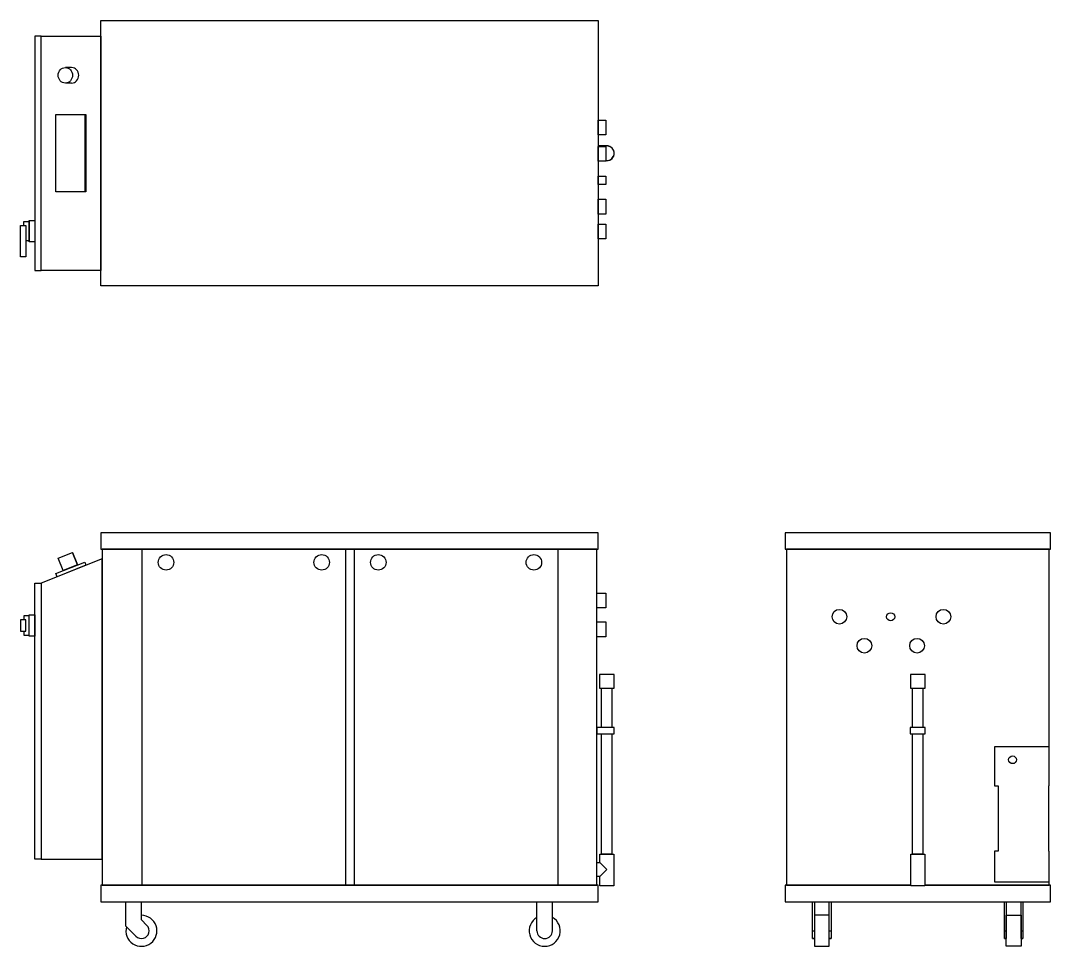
# Model space of a CAD drawing. Header units: metres. Extents: x 0.11 to 3.48, y 0.11 to 3.15.
import ezdxf

# ---------------------------------------------------------------- set-up
doc = ezdxf.new("R2010")
doc.units = ezdxf.units.M
doc.header["$MEASUREMENT"] = 0

# ---------------------------------------------------------------- blocks, each defined once
blk = doc.blocks.new('A$C4733f012')
at = {"color": 0}
for p, q in [((0.1671, 0.716), (0.1467, 0.716)), ((0.1671, 0.6652), (0.1467, 0.6652)), ((1.9221, 0.4596), (1.8935, 0.4596)), ((1.9221, 0.4103), (1.9189, 0.4103))]:
    blk.add_line(p, q, dxfattribs=at)
for points in [[(0.2629, 0.87), (1.8935, 0.87), (1.8935, 0), (0.2629, 0)], [(0.0466, 0.0508), (0.0671, 0.0508), (0.0671, 0.8192), (0.0466, 0.8192)], [(0.0671, 0.8192), (0.2629, 0.8192), (0.2629, 0.0508), (0.0671, 0.0508)], [(0.2102, 0.308), (0.1157, 0.308), (0.1157, 0.562), (0.2102, 0.562)], [(0.1157, 0.562), (0.2144, 0.562), (0.2144, 0.308), (0.1157, 0.308)], [(1.8935, 0.5433), (1.9189, 0.5433), (1.9189, 0.495), (1.8935, 0.495)], [(1.8935, 0.5433), (1.9189, 0.5433), (1.9189, 0.495), (1.8935, 0.495)], [(1.8935, 0.4569), (1.9189, 0.4569), (1.9189, 0.4086), (1.8935, 0.4086)], [(1.8935, 0.3596), (1.9189, 0.3596), (1.9189, 0.333), (1.8935, 0.333)], [(1.8935, 0.284), (1.9189, 0.284), (1.9189, 0.2358), (1.8935, 0.2358)], [(0.0279, 0.2145), (0.0466, 0.2145), (0.0466, 0.1443), (0.0279, 0.1443)], [(0, 0.198), (0.0167, 0.198), (0.0167, 0.0951), (0, 0.0951)], [(1.8935, 0.2024), (1.9189, 0.2024), (1.9189, 0.1541), (1.8935, 0.1541)]]:
    blk.add_lwpolyline(points, close=True, dxfattribs=at)
blk.add_lwpolyline([(0.0106, 0.198), (0.0106, 0.2113), (0.0279, 0.2113), (0.0279, 0.1475), (0.0167, 0.1475)], dxfattribs=at)
for radius, start, end in [(0.0241, 262.3047, 114.8934), (0.0246, 270, 90)]:
    blk.add_arc((1.9221, 0.435), radius, start, end, dxfattribs=at)
blk.add_ellipse((0.1467, 0.6906), major_axis=(0, 0.0254), ratio=0.930025, dxfattribs=at)
blk.add_ellipse((0.1671, 0.6906), major_axis=(0, 0.0254), ratio=0.930025, start_param=3.141593, end_param=6.283185, dxfattribs=at)
blk = doc.blocks.new('A$Ca9fb7141')
at = {"color": 0}
for p, q in [((0.1866, 1.2507), (0.1704, 1.2917)), ((0.1393, 1.232), (0.1231, 1.273)), ((1.8993, 0.2749), (1.9221, 0.252)), ((1.9221, 0.252), (1.8993, 0.2292)), ((0.3455, 0.0657), (0.3455, 0.1464)), ((0.3963, 0.0867), (0.3963, 0.1464)), ((1.6932, 0.0508), (1.6932, 0.1464)), ((1.744, 0.0508), (1.744, 0.1464)), ((0.4143, 0.0688), (0.3963, 0.0867)), ((0.3784, 0.0328), (0.3455, 0.0657))]:
    blk.add_line(p, q, dxfattribs=at)
for points in [[(0.2629, 1.302), (1.8935, 1.302), (1.8935, 1.3557), (0.2629, 1.3557)], [(0.1231, 1.273), (0.1704, 1.2917), (0.1866, 1.2507), (0.1393, 1.232)], [(0.2672, 0.2001), (1.8893, 0.2001), (1.8893, 1.302), (0.2672, 1.302)], [(0.3977, 0.2001), (1.0666, 0.2001), (1.0666, 1.302), (0.3977, 1.302)], [(1.0936, 0.2001), (1.7624, 0.2001), (1.7624, 1.302), (1.0936, 1.302)], [(0.0671, 0.2861), (0.2672, 0.2861), (0.2672, 1.2703), (0.0671, 1.1912)], [(0.1157, 1.2227), (0.2102, 1.26), (0.2144, 1.2494), (0.1199, 1.2121)], [(0.0671, 0.2861), (0.0466, 0.2861), (0.0466, 1.1912), (0.0671, 1.1912)], [(1.8893, 1.1583), (1.9189, 1.1583), (1.9189, 1.1101), (1.8893, 1.1101)], [(0.0279, 1.087), (0.0466, 1.087), (0.0466, 1.0168), (0.0279, 1.0168)], [(0, 1.0332), (0.0167, 1.0332), (0.0167, 1.0705), (0, 1.0705)], [(1.8893, 1.0635), (1.9189, 1.0635), (1.9189, 1.0152), (1.8893, 1.0152)], [(1.898, 0.8466), (1.9462, 0.8466), (1.9462, 0.8908), (1.898, 0.8908)], [(1.8893, 0.6968), (1.9468, 0.6968), (1.9468, 0.7176), (1.8893, 0.7176)], [(0.2629, 0.1464), (1.8935, 0.1464), (1.8935, 0.2001), (0.2629, 0.2001)]]:
    blk.add_lwpolyline(points, close=True, dxfattribs=at)
for points in [[(0.0106, 1.0332), (0.0106, 1.02), (0.0279, 1.02), (0.0279, 1.0838), (0.0106, 1.0838), (0.0106, 1.0705)], [(1.9053, 0.7176), (1.9053, 0.8466), (1.9389, 0.8466), (1.9389, 0.7176)], [(1.9389, 0.6968), (1.9389, 0.302), (1.9053, 0.302), (1.9053, 0.6968)], [(1.8893, 0.2749), (1.8993, 0.2749)], [(1.8993, 0.2749), (1.8993, 0.302), (1.945, 0.302), (1.945, 0.1984), (1.8993, 0.1984), (1.8993, 0.2292)], [(1.8993, 0.2292), (1.8893, 0.2292)]]:
    blk.add_lwpolyline(points, dxfattribs=at)
for centre in [(0.477, 1.259), (0.9873, 1.259), (1.1728, 1.259), (1.6832, 1.259)]:
    blk.add_circle(centre, 0.0254, dxfattribs=at)
for centre, radius, start, end in [((0.3963, 0.0508), 0.0508, 165, 90), ((0.3963, 0.0508), 0.0254, 225, 45), ((1.7186, 0.0508), 0.0508, 120, 60), ((1.7186, 0.0508), 0.0254, 180, 0)]:
    blk.add_arc(centre, radius, start, end, dxfattribs=at)
blk = doc.blocks.new('A$C7a027845')
at = {"color": 0}
for p, q in [((0.09, 0.0508), (0.0963, 0.0508)), ((0.1447, 0.0508), (0.1511, 0.0508)), ((0.7189, 0.0508), (0.7253, 0.0508)), ((0.7736, 0.0508), (0.78, 0.0508)), ((0.09, 0.0254), (0.0963, 0.0254)), ((0.1447, 0.0254), (0.1511, 0.0254)), ((0.7189, 0.0254), (0.7253, 0.0254)), ((0.7736, 0.0254), (0.78, 0.0254))]:
    blk.add_line(p, q, dxfattribs=at)
for points in [[(0, 1.302), (0.87, 1.302), (0.87, 1.3557), (0, 1.3557)], [(0.4109, 0.8466), (0.4591, 0.8466), (0.4591, 0.8908), (0.4109, 0.8908)], [(0.4103, 0.6968), (0.4596, 0.6968), (0.4596, 0.7176), (0.4103, 0.7176)], [(0.4121, 0.302), (0.4579, 0.302), (0.4579, 0.1984), (0.4121, 0.1984)], [(0.09, 0.1464), (0.0963, 0.1464), (0.0963, 0.0254), (0.09, 0.0254)], [(0.1447, 0.1464), (0.1511, 0.1464), (0.1511, 0.0254), (0.1447, 0.0254)], [(0.7189, 0.1464), (0.7253, 0.1464), (0.7253, 0.0254), (0.7189, 0.0254)], [(0.7736, 0.1464), (0.78, 0.1464), (0.78, 0.0254), (0.7736, 0.0254)], [(0.1447, 0.1016), (0.0963, 0.1016), (0.0963, 0), (0.1447, 0)], [(0.7253, 0.1016), (0.7736, 0.1016), (0.7736, 0), (0.7253, 0)]]:
    blk.add_lwpolyline(points, close=True, dxfattribs=at)
for points in [[(0.8657, 0.5257), (0.8657, 1.302), (0.0042, 1.302), (0.0042, 0.2001), (0.4121, 0.2001)], [(0.4182, 0.7176), (0.4182, 0.8466), (0.4518, 0.8466), (0.4518, 0.7176)], [(0.4518, 0.6968), (0.4518, 0.302), (0.4182, 0.302), (0.4182, 0.6968)], [(0.8657, 0.654), (0.687, 0.654), (0.687, 0.5257)], [(0.687, 0.5257), (0.6988, 0.5257), (0.6988, 0.312), (0.687, 0.312)], [(0.8657, 0.5257), (0.8641, 0.5257), (0.8641, 0.312), (0.8657, 0.312)], [(0.4579, 0.2001), (0.8657, 0.2001), (0.8657, 0.312)], [(0.687, 0.312), (0.687, 0.2118), (0.8657, 0.2118)], [(0.4121, 0.2001), (0, 0.2001), (0, 0.1464), (0.87, 0.1464), (0.87, 0.2001), (0.4579, 0.2001)]]:
    blk.add_lwpolyline(points, dxfattribs=at)
for centre, radius in [((0.1782, 1.0806), 0.0241), ((0.3463, 1.0806), 0.0133), ((0.5191, 1.0806), 0.0241), ((0.2599, 0.9857), 0.0241), ((0.4327, 0.9857), 0.0241), ((0.7457, 0.6117), 0.0127)]:
    blk.add_circle(centre, radius, dxfattribs=at)

msp = doc.modelspace()

# ---------------------------------------------------------------- block references
at = {"color": 0}
for name, p in [('A$C4733f012', (0.1073, 2.2799)), ('A$Ca9fb7141', (0.1073, 0.1144)), ('A$C7a027845', (2.6142, 0.1144))]:
    msp.add_blockref(name, p, dxfattribs=at)

doc.saveas('drawing.dxf')
